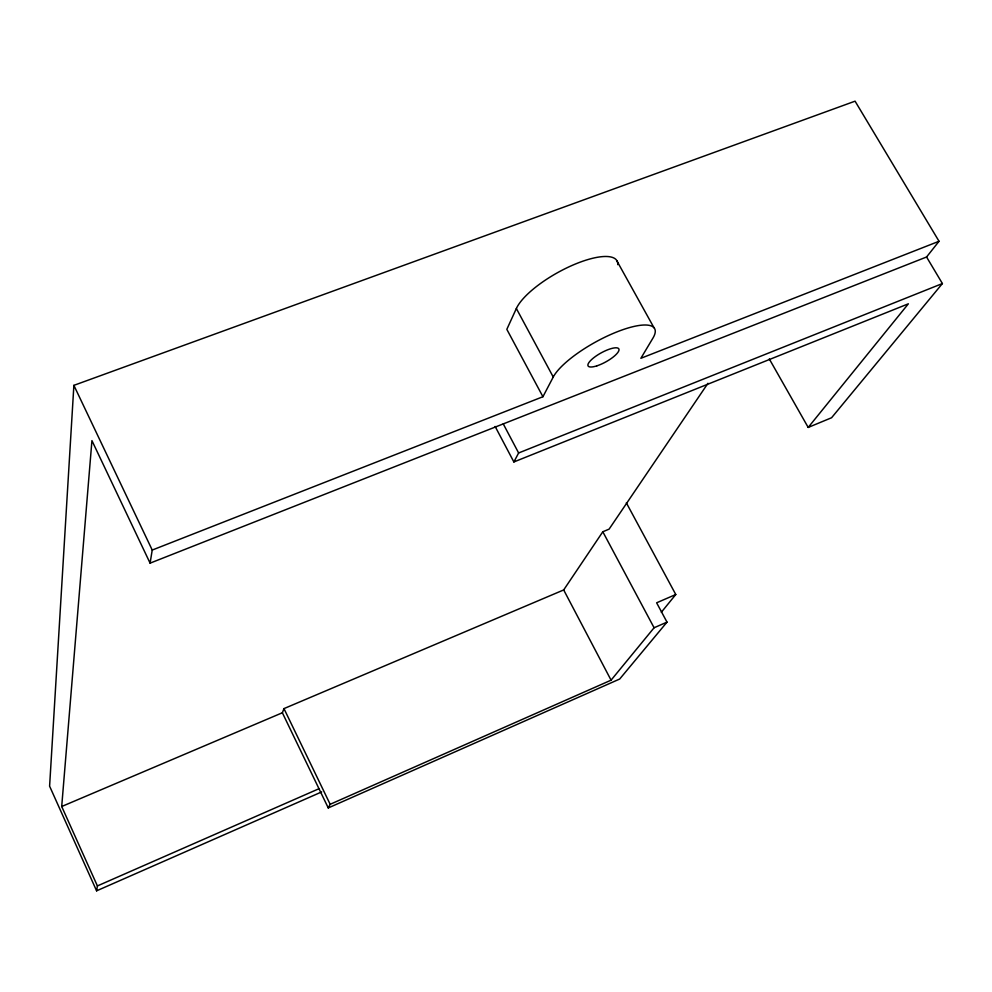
<?xml version="1.0" encoding="UTF-8"?>
<svg xmlns="http://www.w3.org/2000/svg" width="992" height="992" viewBox="0 0 992 992"><rect width="100%" height="100%" fill="white"/><g stroke="black" fill="none" stroke-linecap="round" stroke-linejoin="round"><path stroke-width="1.49" d="M96.596 890.828L97.402 885.93L61.702 806.508L91.934 440.609L150.09 563.146L926.565 257.002L939.027 241.279L855.067 101.172L73.879 385.355L49.6 786.172L96.596 890.828L321.693 791.914M150.09 563.146L152.222 550.064L73.879 385.355M61.702 806.508L282.36 712.764L283.972 708.61L563.679 589.942L602.814 531.762L609.1 529.133L707.966 383.284M654.013 327.769L616.33 259.879A58.007 18.674 -29.2 0 0 566.32 268.1A58.007 18.674 -29.2 0 0 516.361 308.512L506.825 329.344L542.934 396.726L152.222 550.064M542.934 396.726L553.251 377.022A58.528 16.889 -29 0 1 617.694 331.588A58.528 16.889 -29 0 1 652.91 338.16L640.869 358.298L939.027 241.279M282.36 712.764L328.253 807.934L330.162 804.301L611.072 680.177L654.088 627.762L666.996 622.133L656.63 602.801L675.775 594.518L626.336 502.82M495.132 426.448L513.868 461.962L518.63 452.972L942.4 283.551L926.565 257.002M769.284 358.93L808.195 427.44L908.362 303.812L513.868 461.962M661.329 612.262L675.775 594.518M942.4 283.551L831.581 417.744L808.195 427.44M666.996 622.133L619.702 679.024L328.253 807.934M97.402 885.93L318.99 788.714M516.361 308.512L553.251 377.022M602.814 531.762L654.088 627.762M503.254 423.894L518.63 452.972M563.679 589.942L611.072 680.177M283.972 708.61L330.162 804.301M617.012 260.896A58.007 18.674 -29.2 0 1 617.768 264.653M596.824 365.862A17.546 5.059 -29 0 0 618.971 349.258A17.546 5.059 -29 0 0 594.63 357.07A17.546 5.059 -29 0 0 596.824 365.862"/></g></svg>
